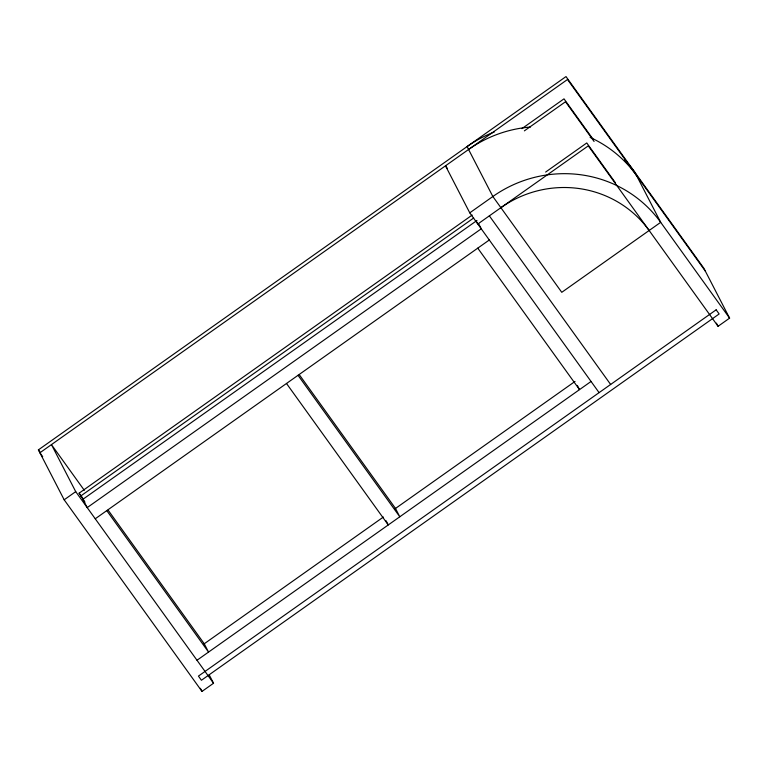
<?xml version="1.0" encoding="UTF-8"?>
<svg xmlns="http://www.w3.org/2000/svg" width="768" height="768" viewBox="0 0 768 768"><rect width="100%" height="100%" fill="white"/><g stroke="black" fill="none" stroke-linecap="round" stroke-linejoin="round"><path stroke-width="1.15" d="M209.222 674.89L213.533 683.251L201.994 691.421L64.176 499.805L38.4 449.866L566.006 76.579L703.824 268.195L729.6 318.134L718.061 326.304L588.278 145.862L477.811 224.016L476.189 220.886M521.885 128.64L564.01 98.842L593.28 139.536M524.371 130.858L565.507 101.75L594.086 141.485M64.176 499.805L75.715 491.635L51.446 444.614L84.326 490.33M599.088 392.64L469.766 212.842L492.854 196.512A121.248 117.946 -27.3 0 1 660.691 222.326L729.6 318.134M84.912 502.08L79.104 493.181L472.186 215.069M80.611 496.09L473.683 217.987M476.957 220.483L82.906 499.286L87.197 507.61L481.258 228.806L478.57 223.613M545.635 172.051L586.771 142.954L615.35 182.678M95.242 518.784L489.293 239.99M203.462 644.323L383.376 517.037M395.107 508.733L575.021 381.437M197.002 660.259L591.053 381.466M705.331 271.104L567.504 79.498L39.907 452.774L42.701 456.672M489.35 215.856L610.637 384.47M447.514 168.614L445.498 165.821L469.766 212.842M477.754 248.15L579.514 389.626L577.363 385.469M299.318 374.736L395.501 508.454L399.792 516.778L298.042 375.302M286.493 383.472L388.253 524.947L386.112 520.781M108.058 510.048L204.24 643.766L208.541 652.09L106.781 510.614M79.104 493.181L83.299 499.008M75.715 491.635L213.533 683.251M38.4 449.866L40.502 452.784M716.438 323.165L718.061 326.304M200.381 688.282L201.994 691.421M500.89 207.686A107.098 104.189 -27.3 0 1 649.152 230.496M468.586 149.482A121.248 117.946 -27.3 0 1 530.429 127.037M590.131 137.414A121.248 117.946 -27.3 0 1 636.422 175.306M494.285 132.01A121.248 117.946 -27.3 0 0 467.078 146.573L492.854 196.512L561.763 292.32L660.691 222.326L634.915 172.387A121.248 117.946 -27.3 0 0 624.538 159.926M716.15 309.821L198.442 676.099L201.427 680.256L719.146 313.968L716.15 309.821"/></g></svg>
